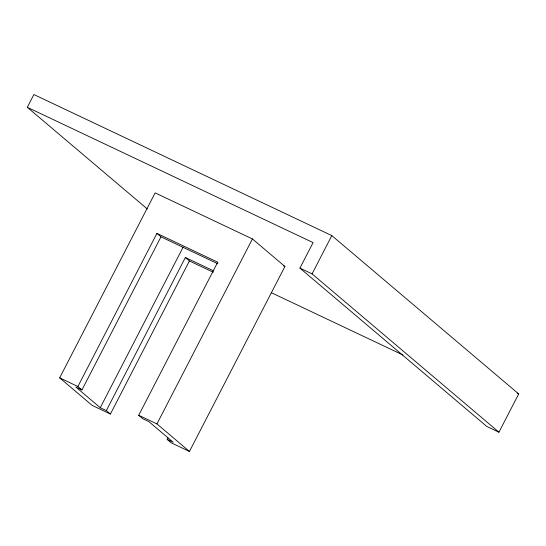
<?xml version="1.0" encoding="UTF-8"?>
<svg xmlns="http://www.w3.org/2000/svg" width="546" height="546" viewBox="0 0 546 546"><rect width="100%" height="100%" fill="white"/><g stroke="black" fill="none" stroke-linecap="round" stroke-linejoin="round"><path stroke-width="0.82" d="M27.3 107.303L33.886 94.54L331.825 235.606L518.7 393.939L498.948 432.207L486.786 426.453L299.911 268.12L313.076 242.601L27.3 107.303L147.345 209.009M110.401 414.032L106.34 410.592L185.353 257.507L189.414 260.947L110.401 414.032L92.158 405.398L59.664 377.859L155.139 192.881L252.423 238.943L284.923 266.475L189.448 451.46L171.205 442.82L167.144 439.38L167.929 437.865M156.914 233.408L160.981 236.855L81.961 389.94L77.901 386.5L156.914 233.408L217.718 262.196L138.704 415.288L142.765 418.727L148.846 421.608L173.225 442.26L167.144 439.38M106.34 410.592L100.259 407.712L183.156 247.099M189.448 451.46L156.948 423.921L252.423 238.943M498.948 432.207L312.066 273.874L331.825 235.606M299.911 268.12L312.066 273.874M283.388 265.752L284.923 266.475M517.158 393.209L518.7 393.939M160.981 236.855L217.936 263.82M271.178 292.622L402.9 354.982M185.353 257.507L213.834 270.987M189.414 260.947L213.274 272.242M59.664 377.859L77.901 386.5M138.704 415.288L156.948 423.921M81.961 389.94L75.887 387.059L100.259 407.712"/></g></svg>
